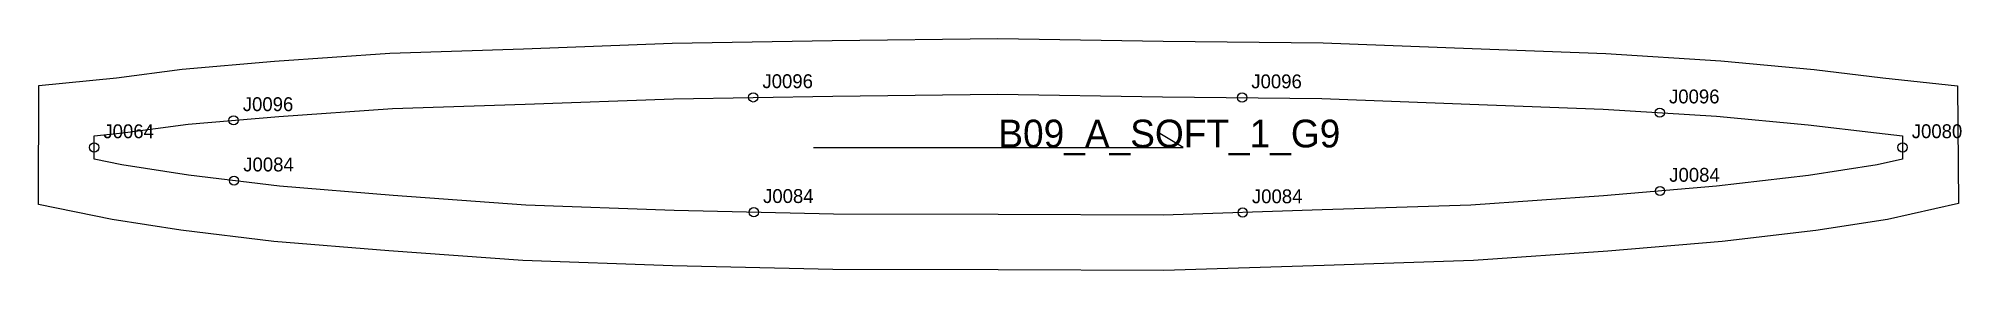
# Model space of a CAD drawing. Header units: millimetres. Extents: x -12 to 404, y -29 to 21.
import ezdxf

# ---------------------------------------------------------------- set-up
doc = ezdxf.new("R2010")
doc.units = ezdxf.units.MM
for name, color, linetype in [('CUT', 1, 'Continuous'), ('GRAIN', 3, 'Continuous'), ('LABEL', 7, 'Continuous'), ('NOTCH', 2, 'Continuous'), ('SEW', 5, 'Continuous')]:
    doc.layers.add(name, color=color, linetype=linetype)

msp = doc.modelspace()

# ---------------------------------------------------------------- linework, layer by layer
at = {"layer": 'CUT'}
msp.add_lwpolyline([(-11.95, 10.88), (4.84, 12.53), (19.06, 14.42), (39.06, 16.12), (63.99, 17.86), (92.91, 18.82), (125.12, 20.01), (159.72, 20.56), (195.59, 21.02), (231.41, 20.42), (266.02, 20.08), (298.27, 18.83), (327.22, 17.76), (352.14, 16.17), (372.31, 14.31), (387.19, 12.52), (403.33, 10.8), (403.57, -14.63), (388.23, -18.11), (372.69, -20.49), (352.42, -22.85), (327.64, -24.98), (298.61, -27.01), (266.24, -28.04), (231.56, -29.15), (195.67, -29.02), (159.87, -28.95), (125.22, -28.14), (92.78, -27), (63.77, -24.87), (38.91, -22.85), (18.79, -20.42), (3.86, -18.13), (-12.06, -14.86), (-11.95, 10.88)], close=True, dxfattribs=at)
at = {"layer": 'GRAIN'}
for p, q in [((235.72, -2.53), (230.72, 0.47)), ((155.72, -2.53), (235.72, -2.53))]:
    msp.add_line(p, q, dxfattribs=at)
at = {"layer": 'NOTCH'}
for centre in [(142.66, 8.29), (248.49, 8.25), (30.17, 3.32), (338.91, 4.99), (-0.01, -2.54), (391.46, -2.53), (30.27, -9.72), (338.96, -11.96), (142.8, -16.55), (248.62, -16.6)]:
    msp.add_circle(centre, 1, dxfattribs=at)
at = {"layer": 'SEW'}
msp.add_lwpolyline([(0, 0), (6.22, 0.61), (20.35, 2.49), (39.99, 4.16), (64.61, 5.87), (93.33, 6.82), (125.44, 8.01), (159.89, 8.56), (195.57, 9.02), (231.25, 8.42), (265.73, 8.08), (297.82, 6.83), (326.62, 5.77), (351.21, 4.21), (371.05, 2.38), (385.83, 0.6), (391.43, 0), (391.48, -5.07), (385.99, -6.31), (371.09, -8.6), (351.21, -10.91), (326.71, -13.02), (298, -15.02), (265.86, -16.05), (231.39, -17.15), (195.71, -17.02), (160.03, -16.95), (125.57, -16.14), (93.43, -15.02), (64.69, -12.91), (40.12, -10.91), (20.42, -8.53), (5.98, -6.31), (-0.02, -5.08)], close=True, dxfattribs=at)

# ---------------------------------------------------------------- texts
at = {"layer": 'LABEL'}
for s, height, p in [('J0096', 3, (144.66, 10.29)), ('J0096', 3, (250.49, 10.25)), ('J0096', 3, (32.17, 5.32)), ('J0096', 3, (340.91, 6.99)), ('J0064', 3, (1.99, -0.54)), ('B09_A_SOFT_1_G9', 6, (195.72, -2.53)), ('J0080', 3, (393.46, -0.53)), ('J0084', 3, (32.27, -7.72)), ('J0084', 3, (340.96, -9.96)), ('J0084', 3, (144.8, -14.55)), ('J0084', 3, (250.62, -14.6))]:
    msp.add_text(s, height=height, dxfattribs=at).set_placement(p)

doc.saveas('drawing.dxf')
